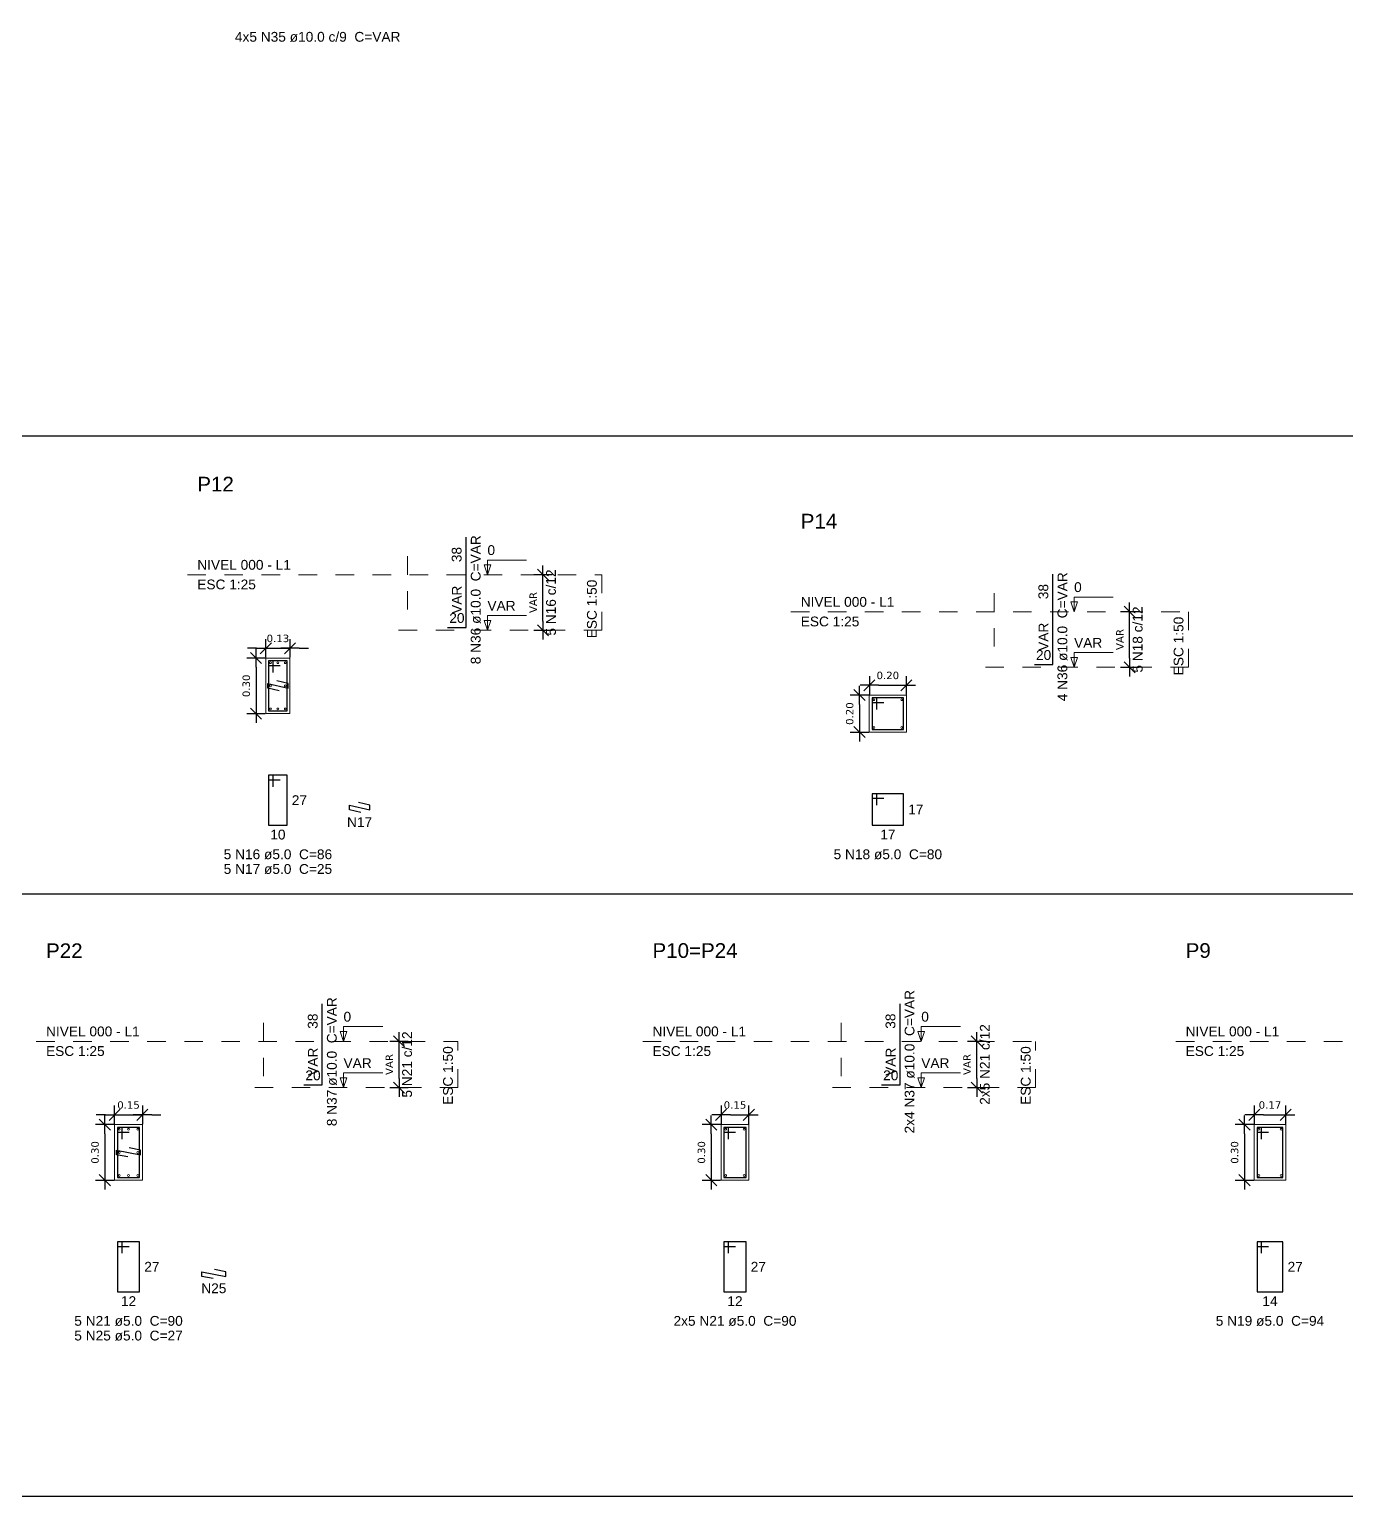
# Model space of a CAD drawing. Extents: x 25 to 1028, y -81 to 176.
# Drawn here: x 869.93 to 877.04, y -15.69 to -7.76 of the extents above; entities that cross this region are included whole.
import ezdxf

# ---------------------------------------------------------------- set-up
doc = ezdxf.new("R2010")
doc.units = 0
doc.header["$LTSCALE"] = 0.3
doc.header["$PDSIZE"] = 0.1
doc.linetypes.add('DOT2', pattern=[3.175, 0, -3.175])
doc.layers.get('0').update_dxf_attribs({"linetype": 'CONTINUOUS'})
doc.layers.get('Defpoints').update_dxf_attribs({"linetype": 'CONTINUOUS'})
doc.layers.add('ARQ-CTA-1_025', color=1, linetype='CONTINUOUS')
for name, color, linetype, lineweight in [('DT-Barras na forma', 2, 'CONTINUOUS', 30), ('DT-Barras no corte', 5, 'CONTINUOUS', 5), ('DT-Barras rebatidas', 2, 'CONTINUOUS', 30), ('DT-Forma', 5, 'CONTINUOUS', 5), ('DT-Pontilhado', 9, 'DOT2', 5), ('DT-Textos', 7, 'CONTINUOUS', 5), ('DT-Título', 3, 'CONTINUOUS', 20)]:
    doc.layers.add(name, color=color, linetype=linetype, lineweight=lineweight)
doc.layers.add('VPort', color=45, linetype='CONTINUOUS', plot=False)
doc.styles.add('Arial', font='arial.ttf')
doc.styles.add('FNDE Texto Cota 0025', font='verdana.ttf', dxfattribs={"height": 0.04})
doc.dimstyles.new('FNDE 1-0025', dxfattribs={"dimscale": 5, "dimtxt": 0.04, "dimasz": 0.01, "dimexe": 0.15, "dimexo": 0.15, "dimgap": 0.005, "dimtad": 1, "dimzin": 1, "dimdsep": 46, "dimtxsty": 'FNDE Texto Cota 0025', "dimblk": 'tic', "dimcen": 0.015, "dimdle": 0.15, "dimse1": 1, "dimse2": 1, "dimclrd": 251, "dimclre": 251, "dimclrt": 256, "dimaunit": 1, "dimadec": 3, "dimazin": 0, "dimtfac": 1, "dimtix": 1, "dimtmove": 2, "dimatfit": 3, "dimfxl": 0.15, "dimtvp": 1, "dimtolj": 1, "dimtzin": 0, "dimarcsym": 0})

# ---------------------------------------------------------------- blocks, each defined once
blk = doc.blocks.new('tic')
at = {"color": 251}
for p, q in [((-1, 0), (1, 0)), ((0, -1), (0, 1))]:
    blk.add_line(p, q, dxfattribs=at)
blk.add_line((-0.6, -0.6), (0.6, 0.6))
blk = doc.blocks.new('*D681')
at = {"layer": 'ARQ-CTA-1_025', "color": 251, "lineweight": -2}
blk.add_line((871.1541, -11.208), (871.1541, -11.408), dxfattribs=at)
at = {"layer": 'Defpoints', "color": 0}
for p in [(871.2071, -11.158), (871.1541, -11.458), (871.2071, -11.458)]:
    blk.add_point(p, dxfattribs=at)
at = {"layer": 'ARQ-CTA-1_025', "color": 251, "lineweight": -2, "xscale": 0.05, "yscale": 0.05, "zscale": 0.05}
for p, rotation in [((871.1541, -11.158), 90), ((871.1541, -11.458), 270)]:
    blk.add_blockref('tic', p, dxfattribs=dict(at, rotation=rotation))
at = {"layer": 'ARQ-CTA-1_025', "insert": (871.1012, -11.308), "char_height": 0.04, "attachment_point": 5, "rotation": 90, "style": 'FNDE Texto Cota 0025'}
blk.add_mtext('\\A1;0.30', dxfattribs=at)
blk = doc.blocks.new('*D682')
at = {"layer": 'ARQ-CTA-1_025', "color": 251, "lineweight": -2}
for p, q in [((871.1571, -11.1051), (871.1071, -11.1051)), ((871.2071, -11.1051), (871.3371, -11.1051)), ((871.3871, -11.1051), (871.4371, -11.1051))]:
    blk.add_line(p, q, dxfattribs=at)
at = {"layer": 'Defpoints', "color": 0}
for p in [(871.2071, -11.158), (871.3371, -11.1051), (871.3371, -11.158)]:
    blk.add_point(p, dxfattribs=at)
at = {"layer": 'ARQ-CTA-1_025', "color": 251, "lineweight": -2, "xscale": 0.05, "yscale": 0.05, "zscale": 0.05}
blk.add_blockref('tic', (871.2071, -11.1051), dxfattribs=at)
at = {"layer": 'ARQ-CTA-1_025', "color": 251, "lineweight": -2, "xscale": 0.05, "yscale": 0.05, "zscale": 0.05, "rotation": 180}
blk.add_blockref('tic', (871.3371, -11.1051), dxfattribs=at)
at = {"layer": 'ARQ-CTA-1_025', "insert": (871.2721, -11.0521), "char_height": 0.04, "attachment_point": 5, "style": 'FNDE Texto Cota 0025'}
blk.add_mtext('\\A1;0.13', dxfattribs=at)
blk = doc.blocks.new('*D683')
at = {"layer": 'ARQ-CTA-1_025', "color": 251, "lineweight": -2}
blk.add_line((872.7037, -10.9579), (872.7037, -10.7579), dxfattribs=at)
at = {"layer": 'Defpoints', "color": 0}
for p in [(872.7037, -10.7079), (872.7566, -10.7079), (872.7566, -11.0079)]:
    blk.add_point(p, dxfattribs=at)
at = {"layer": 'ARQ-CTA-1_025', "color": 251, "lineweight": -2, "xscale": 0.05, "yscale": 0.05, "zscale": 0.05}
for p, rotation in [((872.7037, -10.7079), 90), ((872.7037, -11.0079), 270)]:
    blk.add_blockref('tic', p, dxfattribs=dict(at, rotation=rotation))
at = {"layer": 'ARQ-CTA-1_025', "insert": (872.6507, -10.8579), "char_height": 0.04, "attachment_point": 5, "rotation": 90, "style": 'FNDE Texto Cota 0025'}
blk.add_mtext('\\A1;VAR', dxfattribs=at)
blk = doc.blocks.new('*D684')
at = {"layer": 'ARQ-CTA-1_025', "color": 251, "lineweight": -2}
blk.add_line((874.4135, -11.408), (874.4135, -11.508), dxfattribs=at)
at = {"layer": 'Defpoints', "color": 0}
for p in [(874.4665, -11.358), (874.4135, -11.558), (874.4665, -11.558)]:
    blk.add_point(p, dxfattribs=at)
at = {"layer": 'ARQ-CTA-1_025', "color": 251, "lineweight": -2, "xscale": 0.05, "yscale": 0.05, "zscale": 0.05}
for p, rotation in [((874.4135, -11.358), 90), ((874.4135, -11.558), 270)]:
    blk.add_blockref('tic', p, dxfattribs=dict(at, rotation=rotation))
at = {"layer": 'ARQ-CTA-1_025', "insert": (874.3606, -11.458), "char_height": 0.04, "attachment_point": 5, "rotation": 90, "style": 'FNDE Texto Cota 0025'}
blk.add_mtext('\\A1;0.20', dxfattribs=at)
blk = doc.blocks.new('*D685')
at = {"layer": 'ARQ-CTA-1_025', "color": 251, "lineweight": -2}
blk.add_line((874.5165, -11.3051), (874.6165, -11.3051), dxfattribs=at)
at = {"layer": 'Defpoints', "color": 0}
for p in [(874.6665, -11.3051), (874.4665, -11.358), (874.6665, -11.358)]:
    blk.add_point(p, dxfattribs=at)
at = {"layer": 'ARQ-CTA-1_025', "color": 251, "lineweight": -2, "xscale": 0.05, "yscale": 0.05, "zscale": 0.05, "rotation": 180}
blk.add_blockref('tic', (874.4665, -11.3051), dxfattribs=at)
at = {"layer": 'ARQ-CTA-1_025', "color": 251, "lineweight": -2, "xscale": 0.05, "yscale": 0.05, "zscale": 0.05}
blk.add_blockref('tic', (874.6665, -11.3051), dxfattribs=at)
at = {"layer": 'ARQ-CTA-1_025', "insert": (874.5665, -11.2521), "char_height": 0.04, "attachment_point": 5, "style": 'FNDE Texto Cota 0025'}
blk.add_mtext('\\A1;0.20', dxfattribs=at)
blk = doc.blocks.new('*D686')
at = {"layer": 'ARQ-CTA-1_025', "color": 251, "lineweight": -2}
blk.add_line((875.8726, -11.1579), (875.8726, -10.9579), dxfattribs=at)
at = {"layer": 'Defpoints', "color": 0}
for p in [(875.8726, -10.9079), (875.9255, -10.9079), (875.9255, -11.2079)]:
    blk.add_point(p, dxfattribs=at)
at = {"layer": 'ARQ-CTA-1_025', "color": 251, "lineweight": -2, "xscale": 0.05, "yscale": 0.05, "zscale": 0.05}
for p, rotation in [((875.8726, -10.9079), 90), ((875.8726, -11.2079), 270)]:
    blk.add_blockref('tic', p, dxfattribs=dict(at, rotation=rotation))
at = {"layer": 'ARQ-CTA-1_025', "insert": (875.8196, -11.0579), "char_height": 0.04, "attachment_point": 5, "rotation": 90, "style": 'FNDE Texto Cota 0025'}
blk.add_mtext('\\A1;VAR', dxfattribs=at)
blk = doc.blocks.new('*D709')
at = {"layer": 'ARQ-CTA-1_025', "color": 251, "lineweight": -2}
blk.add_line((870.3373, -13.7289), (870.3373, -13.9289), dxfattribs=at)
at = {"layer": 'Defpoints', "color": 0}
for p in [(870.3903, -13.6789), (870.3373, -13.9789), (870.3903, -13.9789)]:
    blk.add_point(p, dxfattribs=at)
at = {"layer": 'ARQ-CTA-1_025', "color": 251, "lineweight": -2, "xscale": 0.05, "yscale": 0.05, "zscale": 0.05}
for p, rotation in [((870.3373, -13.6789), 90), ((870.3373, -13.9789), 270)]:
    blk.add_blockref('tic', p, dxfattribs=dict(at, rotation=rotation))
at = {"layer": 'ARQ-CTA-1_025', "insert": (870.2844, -13.8289), "char_height": 0.04, "attachment_point": 5, "rotation": 90, "style": 'FNDE Texto Cota 0025'}
blk.add_mtext('\\A1;0.30', dxfattribs=at)
blk = doc.blocks.new('*D710')
at = {"layer": 'ARQ-CTA-1_025', "color": 251, "lineweight": -2}
for p, q in [((870.3403, -13.626), (870.2903, -13.626)), ((870.3903, -13.626), (870.5403, -13.626)), ((870.5903, -13.626), (870.6403, -13.626))]:
    blk.add_line(p, q, dxfattribs=at)
at = {"layer": 'Defpoints', "color": 0}
for p in [(870.5403, -13.626), (870.3903, -13.6789), (870.5403, -13.6789)]:
    blk.add_point(p, dxfattribs=at)
at = {"layer": 'ARQ-CTA-1_025', "color": 251, "lineweight": -2, "xscale": 0.05, "yscale": 0.05, "zscale": 0.05}
blk.add_blockref('tic', (870.3903, -13.626), dxfattribs=at)
at = {"layer": 'ARQ-CTA-1_025', "color": 251, "lineweight": -2, "xscale": 0.05, "yscale": 0.05, "zscale": 0.05, "rotation": 180}
blk.add_blockref('tic', (870.5403, -13.626), dxfattribs=at)
at = {"layer": 'ARQ-CTA-1_025', "insert": (870.4653, -13.573), "char_height": 0.04, "attachment_point": 5, "style": 'FNDE Texto Cota 0025'}
blk.add_mtext('\\A1;0.15', dxfattribs=at)
blk = doc.blocks.new('*D711')
at = {"layer": 'ARQ-CTA-1_025', "color": 251, "lineweight": -2}
blk.add_line((871.9265, -13.4289), (871.9265, -13.2789), dxfattribs=at)
at = {"layer": 'Defpoints', "color": 0}
for p in [(871.9265, -13.2289), (871.9794, -13.2289), (871.9794, -13.4789)]:
    blk.add_point(p, dxfattribs=at)
at = {"layer": 'ARQ-CTA-1_025', "color": 251, "lineweight": -2, "xscale": 0.05, "yscale": 0.05, "zscale": 0.05}
for p, rotation in [((871.9265, -13.2289), 90), ((871.9265, -13.4789), 270)]:
    blk.add_blockref('tic', p, dxfattribs=dict(at, rotation=rotation))
at = {"layer": 'ARQ-CTA-1_025', "insert": (871.8735, -13.3539), "char_height": 0.04, "attachment_point": 5, "rotation": 90, "style": 'FNDE Texto Cota 0025'}
blk.add_mtext('\\A1;VAR', dxfattribs=at)
blk = doc.blocks.new('*D712')
at = {"layer": 'ARQ-CTA-1_025', "color": 251, "lineweight": -2}
blk.add_line((873.6129, -13.7289), (873.6129, -13.9289), dxfattribs=at)
at = {"layer": 'Defpoints', "color": 0}
for p in [(873.6659, -13.6789), (873.6129, -13.9789), (873.6659, -13.9789)]:
    blk.add_point(p, dxfattribs=at)
at = {"layer": 'ARQ-CTA-1_025', "color": 251, "lineweight": -2, "xscale": 0.05, "yscale": 0.05, "zscale": 0.05}
for p, rotation in [((873.6129, -13.6789), 90), ((873.6129, -13.9789), 270)]:
    blk.add_blockref('tic', p, dxfattribs=dict(at, rotation=rotation))
at = {"layer": 'ARQ-CTA-1_025', "insert": (873.56, -13.8289), "char_height": 0.04, "attachment_point": 5, "rotation": 90, "style": 'FNDE Texto Cota 0025'}
blk.add_mtext('\\A1;0.30', dxfattribs=at)
blk = doc.blocks.new('*D713')
at = {"layer": 'ARQ-CTA-1_025', "color": 251, "lineweight": -2}
blk.add_line((873.7159, -13.626), (873.7659, -13.626), dxfattribs=at)
at = {"layer": 'Defpoints', "color": 0}
for p in [(873.8159, -13.626), (873.6659, -13.6789), (873.8159, -13.6789)]:
    blk.add_point(p, dxfattribs=at)
at = {"layer": 'ARQ-CTA-1_025', "color": 251, "lineweight": -2, "xscale": 0.05, "yscale": 0.05, "zscale": 0.05, "rotation": 180}
blk.add_blockref('tic', (873.6659, -13.626), dxfattribs=at)
at = {"layer": 'ARQ-CTA-1_025', "color": 251, "lineweight": -2, "xscale": 0.05, "yscale": 0.05, "zscale": 0.05}
blk.add_blockref('tic', (873.8159, -13.626), dxfattribs=at)
at = {"layer": 'ARQ-CTA-1_025', "insert": (873.7409, -13.573), "char_height": 0.04, "attachment_point": 5, "style": 'FNDE Texto Cota 0025'}
blk.add_mtext('\\A1;0.15', dxfattribs=at)
blk = doc.blocks.new('*D714')
at = {"layer": 'ARQ-CTA-1_025', "color": 251, "lineweight": -2}
blk.add_line((875.047, -13.4289), (875.047, -13.2789), dxfattribs=at)
at = {"layer": 'Defpoints', "color": 0}
for p in [(875.047, -13.2289), (875.0999, -13.2289), (875.0999, -13.4789)]:
    blk.add_point(p, dxfattribs=at)
at = {"layer": 'ARQ-CTA-1_025', "color": 251, "lineweight": -2, "xscale": 0.05, "yscale": 0.05, "zscale": 0.05}
for p, rotation in [((875.047, -13.2289), 90), ((875.047, -13.4789), 270)]:
    blk.add_blockref('tic', p, dxfattribs=dict(at, rotation=rotation))
at = {"layer": 'ARQ-CTA-1_025', "insert": (874.994, -13.3539), "char_height": 0.04, "attachment_point": 5, "rotation": 90, "style": 'FNDE Texto Cota 0025'}
blk.add_mtext('\\A1;VAR', dxfattribs=at)
blk = doc.blocks.new('*D715')
at = {"layer": 'ARQ-CTA-1_025', "color": 251, "lineweight": -2}
blk.add_line((876.4926, -13.7289), (876.4926, -13.9289), dxfattribs=at)
at = {"layer": 'Defpoints', "color": 0}
for p in [(876.5455, -13.6789), (876.4926, -13.9789), (876.5455, -13.9789)]:
    blk.add_point(p, dxfattribs=at)
at = {"layer": 'ARQ-CTA-1_025', "color": 251, "lineweight": -2, "xscale": 0.05, "yscale": 0.05, "zscale": 0.05}
for p, rotation in [((876.4926, -13.6789), 90), ((876.4926, -13.9789), 270)]:
    blk.add_blockref('tic', p, dxfattribs=dict(at, rotation=rotation))
at = {"layer": 'ARQ-CTA-1_025', "insert": (876.4396, -13.8289), "char_height": 0.04, "attachment_point": 5, "rotation": 90, "style": 'FNDE Texto Cota 0025'}
blk.add_mtext('\\A1;0.30', dxfattribs=at)
blk = doc.blocks.new('*D716')
at = {"layer": 'ARQ-CTA-1_025', "color": 251, "lineweight": -2}
blk.add_line((876.5955, -13.626), (876.6655, -13.626), dxfattribs=at)
at = {"layer": 'Defpoints', "color": 0}
for p in [(876.7155, -13.626), (876.5455, -13.6789), (876.7155, -13.6789)]:
    blk.add_point(p, dxfattribs=at)
at = {"layer": 'ARQ-CTA-1_025', "color": 251, "lineweight": -2, "xscale": 0.05, "yscale": 0.05, "zscale": 0.05, "rotation": 180}
blk.add_blockref('tic', (876.5455, -13.626), dxfattribs=at)
at = {"layer": 'ARQ-CTA-1_025', "color": 251, "lineweight": -2, "xscale": 0.05, "yscale": 0.05, "zscale": 0.05}
blk.add_blockref('tic', (876.7155, -13.626), dxfattribs=at)
at = {"layer": 'ARQ-CTA-1_025', "insert": (876.6305, -13.573), "char_height": 0.04, "attachment_point": 5, "style": 'FNDE Texto Cota 0025'}
blk.add_mtext('\\A1;0.17', dxfattribs=at)

msp = doc.modelspace()

# ---------------------------------------------------------------- linework, layer by layer
at = {"layer": 'DT-Barras na forma'}
for p, q in [((871.24707028, -11.17302211), (871.22207028, -11.17302212)), ((871.22207028, -11.17302212), (871.22207029, -11.44302212)), ((871.32207038, -11.17302212), (871.22207038, -11.17302216)), ((871.22207038, -11.17302216), (871.22207038, -11.19802216)), ((871.24707026, -11.23552211), (871.24707028, -11.17302211)), ((871.32207029, -11.44302212), (871.32207038, -11.17302212)), ((871.22207038, -11.19802216), (871.28457038, -11.19802216)), ((871.21707021, -11.32052204), (871.21707022, -11.29552204)), ((871.27801601, -11.33437336), (871.21707021, -11.32052204)), ((871.21707022, -11.29552204), (871.32707022, -11.32052201)), ((871.32707023, -11.29552201), (871.26612443, -11.28167069)), ((871.32707022, -11.32052201), (871.32707023, -11.29552201)), ((874.50646658, -11.37302211), (874.48146658, -11.37302212)), ((874.48146658, -11.37302212), (874.48146658, -11.54302212)), ((874.65146664, -11.37302212), (874.48146664, -11.37302218)), ((874.48146664, -11.37302218), (874.48146664, -11.39802218)), ((874.48146664, -11.39802218), (874.54396664, -11.39802218)), ((874.50646656, -11.43552211), (874.50646658, -11.37302211)), ((874.65146658, -11.54302212), (874.65146664, -11.37302212)), ((871.22207029, -11.44302212), (871.32207029, -11.44302212)), ((874.48146658, -11.54302212), (874.65146658, -11.54302212)), ((870.43026487, -13.69394212), (870.40526487, -13.69394213)), ((870.40526487, -13.69394213), (870.40526487, -13.96394213)), ((870.52526496, -13.69394213), (870.40526496, -13.69394217)), ((870.40526496, -13.69394217), (870.40526496, -13.71894217)), ((870.43026485, -13.75644212), (870.43026487, -13.69394212)), ((870.52526487, -13.96394213), (870.52526496, -13.69394213)), ((873.70587381, -13.69394212), (873.68087381, -13.69394213)), ((873.68087381, -13.69394213), (873.68087381, -13.96394213)), ((873.8008739, -13.69394213), (873.6808739, -13.69394217)), ((873.6808739, -13.69394217), (873.6808739, -13.71894217)), ((873.70587379, -13.75644212), (873.70587381, -13.69394212)), ((873.80087381, -13.96394213), (873.8008739, -13.69394213)), ((876.58551107, -13.69394212), (876.56051107, -13.69394213)), ((876.56051107, -13.69394213), (876.56051108, -13.96394213)), ((876.70051117, -13.69394213), (876.56051117, -13.69394218)), ((876.56051117, -13.69394218), (876.56051117, -13.71894218)), ((876.58551105, -13.75644212), (876.58551107, -13.69394212)), ((876.70051108, -13.96394213), (876.70051117, -13.69394213)), ((870.40526496, -13.71894217), (870.46776496, -13.71894217)), ((873.6808739, -13.71894217), (873.7433739, -13.71894217)), ((876.56051117, -13.71894218), (876.62301117, -13.71894218)), ((870.4002647, -13.84144214), (870.40026471, -13.81644214)), ((870.4616401, -13.85324512), (870.4002647, -13.84144214)), ((870.40026471, -13.81644214), (870.5302647, -13.84144214)), ((870.53026471, -13.81644214), (870.46888931, -13.80463916)), ((870.5302647, -13.84144214), (870.53026471, -13.81644214)), ((870.40526487, -13.96394213), (870.52526487, -13.96394213)), ((873.68087381, -13.96394213), (873.80087381, -13.96394213)), ((876.56051108, -13.96394213), (876.70051108, -13.96394213))]:
    msp.add_line(p, q, dxfattribs=at)
at = {"layer": 'DT-Barras no corte'}
for centre in [(871.23207026, -11.18302211), (871.27207026, -11.18302211), (871.31207026, -11.18302211), (871.23207026, -11.30802211), (871.31207026, -11.30802211), (874.49146656, -11.38302211), (874.64146656, -11.38302211), (871.23207026, -11.43302211), (871.27207026, -11.43302211), (871.31207026, -11.43302211), (874.49146656, -11.53302211), (874.64146656, -11.53302211), (870.41526485, -13.70394212), (870.46526485, -13.70394212), (870.51526485, -13.70394212), (873.69087379, -13.70394212), (873.79087379, -13.70394212), (876.57051105, -13.70394212), (876.69051105, -13.70394212), (870.41526485, -13.82894212), (870.51526485, -13.82894212), (870.41526485, -13.95394212), (870.46526485, -13.95394212), (870.51526485, -13.95394212), (873.69087379, -13.95394212), (873.79087379, -13.95394212), (876.57051105, -13.95394212), (876.69051105, -13.95394212)]:
    msp.add_circle(centre, 0.005, dxfattribs=at)
at = {"layer": 'DT-Barras rebatidas'}
for p, q in [((872.28892461, -10.69294711), (872.28892467, -10.50460459)), ((872.28892451, -10.99294711), (872.28892461, -10.69294711)), ((875.45779166, -10.89294711), (875.45779172, -10.70460459)), ((875.45779156, -11.19294711), (875.45779166, -10.89294711)), ((872.18892451, -10.99294711), (872.28892451, -10.99294711)), ((875.35779156, -11.19294711), (875.45779156, -11.19294711)), ((871.24707028, -11.79072211), (871.22207028, -11.79072212)), ((871.22207028, -11.79072212), (871.22207029, -12.06072212)), ((871.32207038, -11.79072212), (871.22207038, -11.79072216)), ((871.22207038, -11.79072216), (871.22207038, -11.81572216)), ((871.24707026, -11.85322211), (871.24707028, -11.79072211)), ((871.32207029, -12.06072212), (871.32207038, -11.79072212)), ((871.22207038, -11.81572216), (871.28457038, -11.81572216)), ((874.50646658, -11.89072211), (874.48146658, -11.89072212)), ((874.48146658, -11.89072212), (874.48146658, -12.06072212)), ((874.65146664, -11.89072212), (874.48146664, -11.89072218)), ((874.48146664, -11.89072218), (874.48146664, -11.91572218)), ((874.50646656, -11.95322211), (874.50646658, -11.89072211)), ((874.65146658, -12.06072212), (874.65146664, -11.89072212)), ((871.65824946, -11.97793454), (871.65824947, -11.95293454)), ((871.65824947, -11.95293454), (871.76824947, -11.97793451)), ((871.76824948, -11.95293451), (871.70730368, -11.93908319)), ((871.76824947, -11.97793451), (871.76824948, -11.95293451)), ((874.48146664, -11.91572218), (874.54396664, -11.91572218)), ((871.71919526, -11.99178586), (871.65824946, -11.97793454)), ((871.22207029, -12.06072212), (871.32207029, -12.06072212)), ((874.48146658, -12.06072212), (874.65146658, -12.06072212)), ((871.51168943, -13.21386712), (871.51168949, -13.0255246)), ((874.63219887, -13.21386712), (874.63219893, -13.0255246)), ((871.51168935, -13.46386712), (871.51168943, -13.21386712)), ((874.63219879, -13.46386712), (874.63219887, -13.21386712)), ((871.41168935, -13.46386712), (871.51168935, -13.46386712)), ((874.53219879, -13.46386712), (874.63219879, -13.46386712)), ((870.43026487, -14.31164212), (870.40526487, -14.31164213)), ((870.40526487, -14.31164213), (870.40526487, -14.58164213)), ((870.52526496, -14.31164213), (870.40526496, -14.31164217)), ((870.40526496, -14.31164217), (870.40526496, -14.33664217)), ((870.40526496, -14.33664217), (870.46776496, -14.33664217)), ((870.43026485, -14.37414212), (870.43026487, -14.31164212)), ((870.52526487, -14.58164213), (870.52526496, -14.31164213)), ((873.70587381, -14.31164212), (873.68087381, -14.31164213)), ((873.68087381, -14.31164213), (873.68087381, -14.58164213)), ((873.8008739, -14.31164213), (873.6808739, -14.31164217)), ((873.6808739, -14.31164217), (873.6808739, -14.33664217)), ((873.6808739, -14.33664217), (873.7433739, -14.33664217)), ((873.70587379, -14.37414212), (873.70587381, -14.31164212)), ((873.80087381, -14.58164213), (873.8008739, -14.31164213)), ((876.58551107, -14.31164212), (876.56051107, -14.31164213)), ((876.56051107, -14.31164213), (876.56051108, -14.58164213)), ((876.70051117, -14.31164213), (876.56051117, -14.31164218)), ((876.56051117, -14.31164218), (876.56051117, -14.33664218)), ((876.56051117, -14.33664218), (876.62301117, -14.33664218)), ((876.58551105, -14.37414212), (876.58551107, -14.31164212)), ((876.70051108, -14.58164213), (876.70051117, -14.31164213)), ((870.86101445, -14.49885464), (870.86101446, -14.47385464)), ((870.92238985, -14.51065762), (870.86101445, -14.49885464)), ((870.86101446, -14.47385464), (870.99101445, -14.49885464)), ((870.99101446, -14.47385464), (870.92963906, -14.46205166)), ((870.99101445, -14.49885464), (870.99101446, -14.47385464)), ((870.40526487, -14.58164213), (870.52526487, -14.58164213)), ((873.68087381, -14.58164213), (873.80087381, -14.58164213)), ((876.56051108, -14.58164213), (876.70051108, -14.58164213))]:
    msp.add_line(p, q, dxfattribs=at)
at = {"layer": 'DT-Forma'}
for points in [[(871.20707026, -11.45802211), (871.20707026, -11.15802211), (871.33707026, -11.15802211), (871.33707026, -11.45802211), (871.20707026, -11.45802211)], [(874.46646656, -11.55802211), (874.46646656, -11.35802211), (874.66646656, -11.35802211), (874.66646656, -11.55802211), (874.46646656, -11.55802211)], [(870.39026485, -13.97894212), (870.39026485, -13.67894212), (870.54026485, -13.67894212), (870.54026485, -13.97894212), (870.39026485, -13.97894212)], [(873.66587379, -13.97894212), (873.66587379, -13.67894212), (873.81587379, -13.67894212), (873.81587379, -13.97894212), (873.66587379, -13.97894212)], [(876.54551105, -13.97894212), (876.54551105, -13.67894212), (876.71551105, -13.67894212), (876.71551105, -13.97894212), (876.54551105, -13.97894212)]]:
    msp.add_lwpolyline(points, close=True, dxfattribs=at)
at = {"layer": 'DT-Pontilhado', "ltscale": 0.05}
for p, q in [((871.97122451, -10.70794711), (871.97122451, -10.51960461)), ((870.78347026, -10.70794711), (873.02139951, -10.70794711)), ((871.97122451, -10.89628961), (871.97122451, -10.70794711)), ((873.02139951, -11.00794711), (873.02139951, -10.70794711)), ((875.14009156, -10.90794711), (875.14009156, -10.71960461)), ((874.04286656, -10.90794711), (876.19026656, -10.90794711)), ((875.14009156, -11.09628961), (875.14009156, -10.90794711)), ((876.19026656, -11.20794711), (876.19026656, -10.90794711)), ((871.92417451, -11.00794711), (873.02139951, -11.00794711)), ((875.09304156, -11.20794711), (876.19026656, -11.20794711)), ((871.19398935, -13.22886712), (871.19398935, -13.04052462)), ((874.31449879, -13.22886712), (874.31449879, -13.04052462)), ((869.96666485, -13.22886712), (872.24416435, -13.22886712)), ((871.19398935, -13.41720962), (871.19398935, -13.22886712)), ((872.24416435, -13.47886712), (872.24416435, -13.22886712)), ((873.24227379, -13.22886712), (875.36467379, -13.22886712)), ((874.31449879, -13.41720962), (874.31449879, -13.22886712)), ((875.36467379, -13.47886712), (875.36467379, -13.22886712)), ((876.12191105, -13.22886712), (878.25431105, -13.22886712)), ((871.14693935, -13.47886712), (872.24416435, -13.47886712)), ((874.26744879, -13.47886712), (875.36467379, -13.47886712))]:
    msp.add_line(p, q, dxfattribs=at)
at = {"layer": 'DT-Textos'}
for points in [[(872.42129951, -10.65499711), (872.40364951, -10.70794711), (872.38599951, -10.65499711), (872.42129951, -10.65499711)], [(875.59016656, -10.85499711), (875.57251656, -10.90794711), (875.55486656, -10.85499711), (875.59016656, -10.85499711)], [(872.42129951, -10.95499711), (872.40364951, -11.00794711), (872.38599951, -10.95499711), (872.42129951, -10.95499711)], [(875.59016656, -11.15499711), (875.57251656, -11.20794711), (875.55486656, -11.15499711), (875.59016656, -11.15499711)], [(871.64406435, -13.17591712), (871.62641435, -13.22886712), (871.60876435, -13.17591712), (871.64406435, -13.17591712)], [(874.76457379, -13.17591712), (874.74692379, -13.22886712), (874.72927379, -13.17591712), (874.76457379, -13.17591712)], [(871.64406435, -13.42591712), (871.62641435, -13.47886712), (871.60876435, -13.42591712), (871.64406435, -13.42591712)], [(874.76457379, -13.42591712), (874.74692379, -13.47886712), (874.72927379, -13.42591712), (874.76457379, -13.42591712)]]:
    msp.add_lwpolyline(points, close=True, dxfattribs=at)
for points in [[(872.40364951, -10.70794711), (872.40364951, -10.62852211), (872.61544951, -10.62852211)], [(875.57251656, -10.90794711), (875.57251656, -10.82852211), (875.78431656, -10.82852211)], [(872.40364951, -11.00794711), (872.40364951, -10.92852211), (872.61544951, -10.92852211)], [(875.57251656, -11.20794711), (875.57251656, -11.12852211), (875.78431656, -11.12852211)], [(871.62641435, -13.22886712), (871.62641435, -13.14944212), (871.83821435, -13.14944212)], [(874.74692379, -13.22886712), (874.74692379, -13.14944212), (874.95872379, -13.14944212)], [(871.62641435, -13.47886712), (871.62641435, -13.39944212), (871.83821435, -13.39944212)], [(874.74692379, -13.47886712), (874.74692379, -13.39944212), (874.95872379, -13.39944212)]]:
    msp.add_lwpolyline(points, dxfattribs=at)
at = {"layer": 'VPort'}
for p, q in [((859.70405119, -9.95791029), (883.57238709, -9.95791029)), ((859.70405119, -12.43243169), (883.57238709, -12.43243169))]:
    msp.add_line(p, q, dxfattribs=at)
msp.add_lwpolyline([(859.53511092, 2.4918399), (883.7220624, 2.4918399), (883.7220624, -15.68879616), (859.53511092, -15.68879616)], close=True, dxfattribs=at)

# ---------------------------------------------------------------- texts
at = {"layer": 'DT-Barras na forma', "color": 7, "char_height": 0.05295, "attachment_point": 8, "rotation": 90.000210459, "line_spacing_factor": 0.9, "style": 'Arial'}
for s, insert, width in [('5 N16 c/12', (872.77412301, -10.85794711), 0.6354), ('5 N18 c/12', (875.94299006, -11.05794711), 0.6354), ('2x5 N21 c/12', (875.11739729, -13.35386712), 0.76248), ('5 N21 c/12', (871.99688785, -13.35386712), 0.6354)]:
    msp.add_mtext(s, dxfattribs=dict(at, insert=insert, width=width))
at = {"layer": 'DT-Barras rebatidas', "color": 7, "char_height": 0.05295, "line_spacing_factor": 0.9, "style": 'Arial'}
for s, insert, width, attachment_point in [('4x5 N35 ø10.0 c/9  C=VAR', (871.48683123, -7.82930647), 1.52496, 8), ('20', (872.23892451, -10.96862361), 0.22708, 8), ('20', (875.40779156, -11.16862361), 0.22708, 8), ('27', (871.34707462, -11.89924712), 0.22708, 1), ('17', (874.67647088, -11.94924712), 0.22708, 1), ('N17', (871.71327026, -12.07122361), 0.19062, 8), ('10', (871.27207029, -12.08504562), 0.22708, 2), ('17', (874.56646658, -12.08504562), 0.22708, 2), ('5 N16 ø5.0  C=86', (871.27202026, -12.24597361), 1.01664, 8), ('5 N18 ø5.0  C=80', (874.56643731, -12.24597361), 1.01664, 8), ('5 N17 ø5.0  C=25', (871.27202026, -12.32547361), 1.01664, 8), ('20', (871.46168935, -13.43954362), 0.22708, 8), ('20', (874.58219879, -13.43954362), 0.22708, 8), ('27', (870.55026921, -14.42016713), 0.22708, 1), ('27', (873.82587814, -14.42016713), 0.22708, 1), ('27', (876.72551541, -14.42016713), 0.22708, 1), ('N25', (870.92595635, -14.59014362), 0.19062, 8), ('12', (870.46526487, -14.60596563), 0.22708, 2), ('12', (873.74087381, -14.60596563), 0.22708, 2), ('14', (876.63051108, -14.60596563), 0.22708, 2), ('5 N21 ø5.0  C=90', (870.46520635, -14.76689362), 1.01664, 8), ('2x5 N21 ø5.0  C=90', (873.74076579, -14.76689362), 1.14372, 8), ('5 N19 ø5.0  C=94', (876.63045305, -14.76689362), 1.01664, 8), ('5 N25 ø5.0  C=27', (870.46520635, -14.84639362), 1.01664, 8)]:
    msp.add_mtext(s, dxfattribs=dict(at, insert=insert, width=width, attachment_point=attachment_point))
at = {"layer": 'DT-Barras rebatidas', "color": 7, "char_height": 0.05295, "attachment_point": 8, "rotation": 90.000210459, "line_spacing_factor": 0.9, "style": 'Arial'}
for s, insert, width in [('8 N36 ø10.0  C=VAR', (872.36829676, -10.84294711), 1.14372), ('38', (872.26460114, -10.59877584), 0.22708), ('4 N36 ø10.0  C=VAR', (875.53721381, -11.04294711), 1.14372), ('VAR', (872.26460106, -10.84294711), 0.29062), ('38', (875.43346819, -10.79877584), 0.22708), ('VAR', (875.43346811, -11.04294711), 0.29062), ('8 N37 ø10.0  C=VAR', (871.59123285, -13.33886712), 1.14372), ('2x4 N37 ø10.0  C=VAR', (874.71154229, -13.33886712), 1.2708), ('38', (871.48736596, -13.11969585), 0.22708), ('38', (874.6078754, -13.11969585), 0.22708), ('VAR', (871.48736589, -13.33886712), 0.29062), ('VAR', (874.60787533, -13.33886712), 0.29062)]:
    msp.add_mtext(s, dxfattribs=dict(at, insert=insert, width=width))
at = {"layer": 'DT-Textos', "char_height": 0.05295, "attachment_point": 7, "line_spacing_factor": 0.798, "style": 'Arial'}
for s, insert, width in [('0', (872.40377026, -10.60197361), 0.06354), ('NIVEL 000 - L1', (870.83652026, -10.68147361), 0.88956), ('ESC 1:25', (870.83652026, -10.78747361), 0.50832), ('0', (875.57243731, -10.80197361), 0.06354), ('VAR', (872.40377026, -10.90197361), 0.19062), ('NIVEL 000 - L1', (874.09593731, -10.88147361), 0.88956), ('ESC 1:25', (874.09593731, -10.98747361), 0.50832), ('VAR', (875.57243731, -11.10197361), 0.19062), ('0', (871.62645635, -13.12289362), 0.06354), ('0', (874.74701579, -13.12289362), 0.06354), ('NIVEL 000 - L1', (870.01970635, -13.20239362), 0.88956), ('NIVEL 000 - L1', (873.29526579, -13.20239362), 0.88956), ('NIVEL 000 - L1', (876.17495305, -13.20239362), 0.88956), ('ESC 1:25', (870.01970635, -13.30839362), 0.50832), ('ESC 1:25', (873.29526579, -13.30839362), 0.50832), ('ESC 1:25', (876.17495305, -13.30839362), 0.50832), ('VAR', (871.62645635, -13.37289362), 0.19062), ('VAR', (874.74701579, -13.37289362), 0.19062)]:
    msp.add_mtext(s, dxfattribs=dict(at, insert=insert, width=width))
at = {"layer": 'DT-Textos', "char_height": 0.05295, "width": 0.50832, "attachment_point": 9, "rotation": 90.000210459, "line_spacing_factor": 0.798, "style": 'Arial'}
for insert in [(872.99504676, -10.73444711), (876.16371381, -10.93444711), (872.21773285, -13.25536712), (875.33829229, -13.25536712)]:
    msp.add_mtext('ESC 1:50', dxfattribs=dict(at, insert=insert))
at = {"layer": 'DT-Título', "char_height": 0.079425, "attachment_point": 7, "line_spacing_factor": 0.798, "style": 'Arial'}
for s, insert, width in [('P12', (870.83652026, -10.25798686), 0.28593), ('P14', (874.09593731, -10.45798686), 0.28593), ('P22', (870.01970635, -12.77890687), 0.28593), ('P10=P24', (873.29526579, -12.77890687), 0.66717), ('P9', (876.17495305, -12.77890687), 0.19062)]:
    msp.add_mtext(s, dxfattribs=dict(at, insert=insert, width=width))

# ---------------------------------------------------------------- dimensions: what is measured, and where the dimension line sits
at = {"layer": 'ARQ-CTA-1_025'}
for base, p1, p2, picture, middle in [((872.70369951, -10.70794711), (872.75664951, -11.00794711), (872.75664951, -10.70794711), '*D683', (872.65074951, -10.85794711)), ((875.87256656, -10.90794711), (875.92551656, -11.20794711), (875.92551656, -10.90794711), '*D686', (875.81961656, -11.05794711)), ((871.92646435, -13.22886712), (871.97941435, -13.47886712), (871.97941435, -13.22886712), '*D711', (871.87351435, -13.35386712)), ((875.04697379, -13.22886712), (875.09992379, -13.47886712), (875.09992379, -13.22886712), '*D714', (874.99402379, -13.35386712))]:
    dim = msp.add_linear_dim(base=base, p1=p1, p2=p2, angle=90, text='VAR', dimstyle='FNDE 1-0025', dxfattribs=at)
    dim.commit()
    dim.dimension.update_dxf_attribs({"geometry": picture, "text_midpoint": middle, "dimtype": 160})
for base, p1, p2, picture, middle in [((871.33707026, -11.10507211), (871.20707026, -11.15802211), (871.33707026, -11.15802211), '*D682', (871.27207026, -11.05212211)), ((874.66646656, -11.30507211), (874.46646656, -11.35802211), (874.66646656, -11.35802211), '*D685', (874.56646656, -11.25212211)), ((870.54026485, -13.62599212), (870.39026485, -13.67894212), (870.54026485, -13.67894212), '*D710', (870.46526485, -13.57304212)), ((873.81587379, -13.62599212), (873.66587379, -13.67894212), (873.81587379, -13.67894212), '*D713', (873.74087379, -13.57304212)), ((876.71551105, -13.62599212), (876.54551105, -13.67894212), (876.71551105, -13.67894212), '*D716', (876.63051105, -13.57304212))]:
    dim = msp.add_linear_dim(base=base, p1=p1, p2=p2, dimstyle='FNDE 1-0025', dxfattribs=at)
    dim.commit()
    dim.dimension.update_dxf_attribs({"geometry": picture, "text_midpoint": middle, "dimtype": 160})
for base, p1, p2, picture, middle in [((871.15412026, -11.45802211), (871.20707026, -11.15802211), (871.20707026, -11.45802211), '*D681', (871.10117026, -11.30802211)), ((874.41351656, -11.55802211), (874.46646656, -11.35802211), (874.46646656, -11.55802211), '*D684', (874.36056656, -11.45802211)), ((870.33731485, -13.97894212), (870.39026485, -13.67894212), (870.39026485, -13.97894212), '*D709', (870.28436485, -13.82894212)), ((873.61292379, -13.97894212), (873.66587379, -13.67894212), (873.66587379, -13.97894212), '*D712', (873.55997379, -13.82894212)), ((876.49256105, -13.97894212), (876.54551105, -13.67894212), (876.54551105, -13.97894212), '*D715', (876.43961105, -13.82894212))]:
    dim = msp.add_linear_dim(base=base, p1=p1, p2=p2, angle=90, dimstyle='FNDE 1-0025', dxfattribs=at)
    dim.commit()
    dim.dimension.update_dxf_attribs({"geometry": picture, "text_midpoint": middle, "dimtype": 160})

doc.saveas('drawing.dxf')
